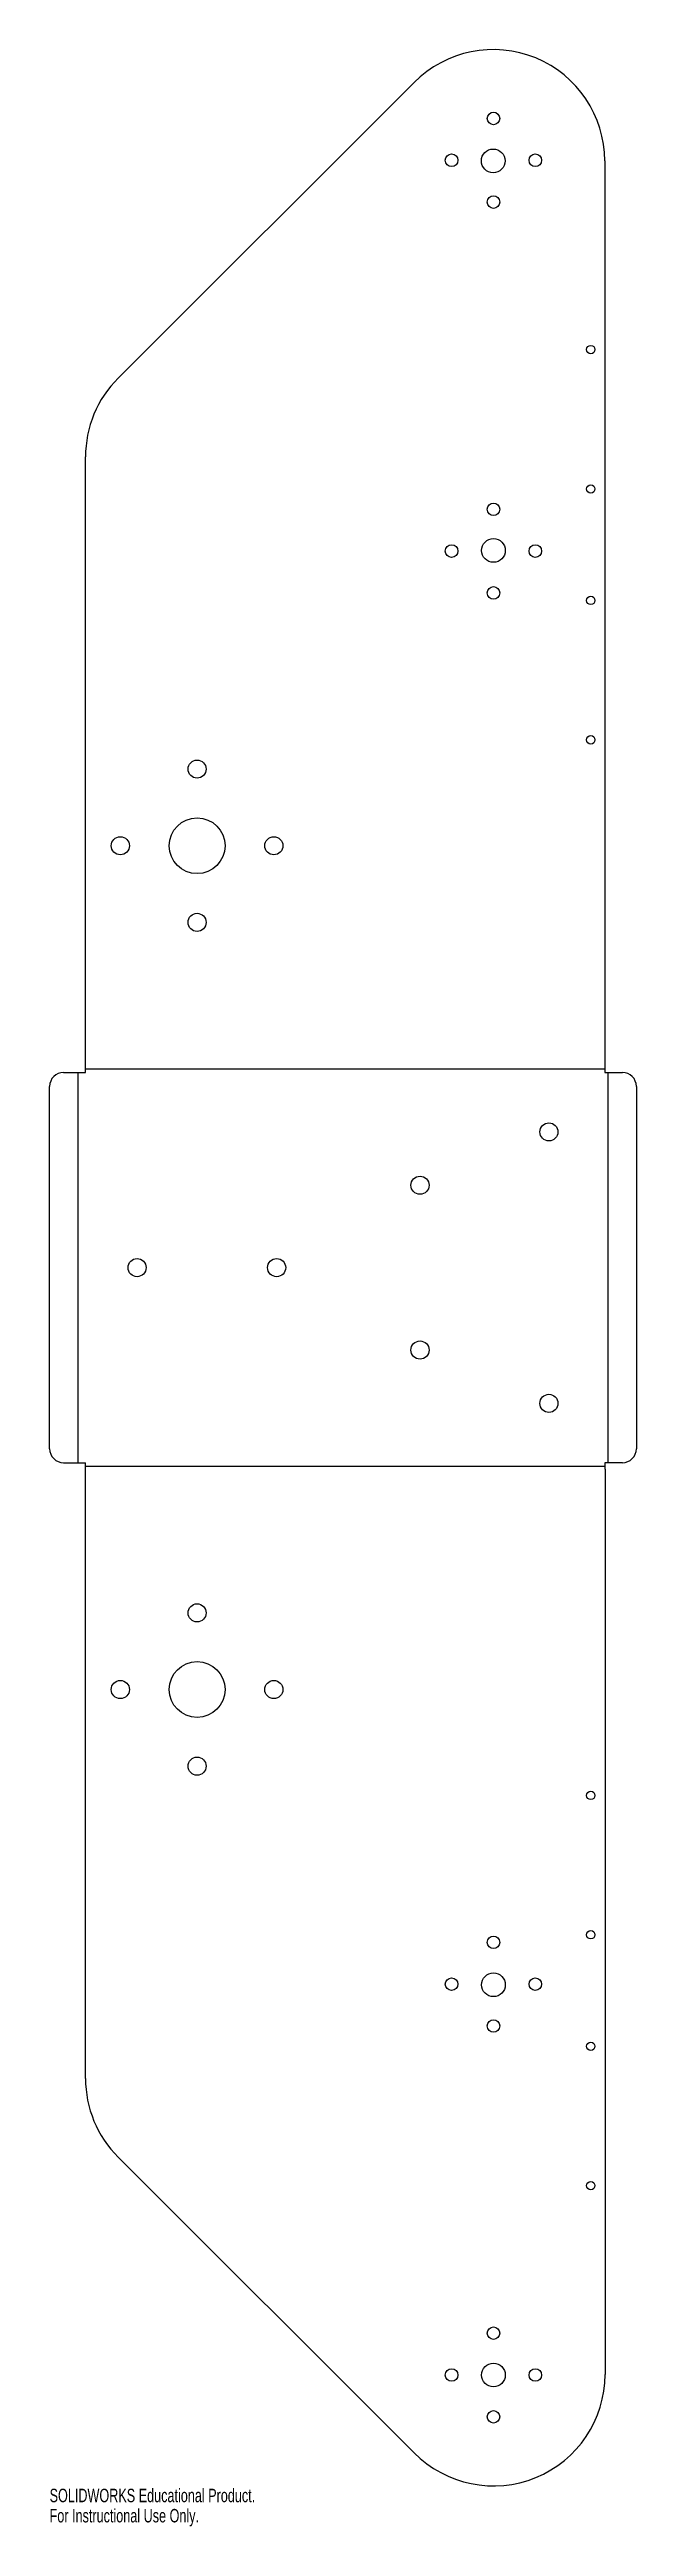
# Model space of a CAD drawing. Header units: millimetres. Extents: x -13 to 197, y -382 to 507.
import ezdxf

# ---------------------------------------------------------------- set-up
doc = ezdxf.new("R2010")
doc.units = ezdxf.units.MM
doc.styles.add('SLDTEXTSTYLE0', font='TXT', dxfattribs={"width": 0.7})

msp = doc.modelspace()

# ---------------------------------------------------------------- linework, layer by layer
at = {"color": 7, "linetype": 'Continuous', "lineweight": 25}
for p, q in [((11.72, 389.15), (117.78, 495.21)), ((186.07, 467.07), (186.07, 140)), ((0, 140), (0, 360.86)), ((-12.86, 5), (-12.86, 135)), ((-7.86, 140), (0, 140)), ((186.07, 140), (192.43, 140)), ((197.43, 135), (197.43, 5)), ((-7.86, 0), (0, 0)), ((0, -220.86), (0, 0)), ((192.43, 0), (186.07, 0)), ((186.07, 0), (186.07, -2.36)), ((186.07, -2.36), (186.2, -2.36)), ((186.2, -2.36), (186.2, -327.07)), ((117.78, -355.21), (11.72, -249.15))]:
    msp.add_line(p, q, dxfattribs=at)
at = {"color": 7, "linetype": 'Continuous'}
for p, q in [((-2.68, 140), (-2.68, 0)), ((186.07, 141.18), (0, 141.18)), ((187.25, 0), (187.25, 140)), ((0, -1.18), (186.07, -1.18))]:
    msp.add_line(p, q, dxfattribs=at)
at = {"color": 7, "linetype": 'Continuous', "lineweight": 25}
for centre, radius in [((146.2, 482.29), 2.25), ((146.13, 467.07), 4.25), ((131.2, 467.29), 2.25), ((161.2, 467.29), 2.25), ((146.2, 452.29), 2.25), ((181.07, 399.36), 1.5), ((181.07, 349.36), 1.5), ((146.2, 342.07), 2.25), ((131.2, 327.07), 2.25), ((146.2, 327.29), 4.25), ((161.2, 327.07), 2.25), ((146.2, 312.07), 2.25), ((181.07, 309.36), 1.5), ((181.07, 259.36), 1.5), ((40, 248.86), 3.25), ((40, 221.36), 10), ((12.5, 221.36), 3.25), ((67.5, 221.36), 3.25), ((40, 193.86), 3.25), ((166.07, 118.7), 3.25), ((119.88, 99.56), 3.25), ((18.5, 70), 3.25), ((68.5, 70), 3.25), ((119.88, 40.44), 3.25), ((166.07, 21.3), 3.25), ((40, -53.86), 3.25), ((12.5, -81.36), 3.25), ((40, -81.36), 10), ((67.5, -81.36), 3.25), ((40, -108.86), 3.25), ((181.07, -119.36), 1.5), ((181.07, -169.36), 1.5), ((146.2, -172.07), 2.25), ((131.2, -187.07), 2.25), ((146.2, -187.29), 4.25), ((161.2, -187.07), 2.25), ((146.2, -202.07), 2.25), ((181.07, -209.36), 1.5), ((181.07, -259.36), 1.5), ((146.2, -312.29), 2.25), ((131.2, -327.29), 2.25), ((146.2, -327.29), 4.25), ((161.2, -327.29), 2.25), ((146.2, -342.29), 2.25)]:
    msp.add_circle(centre, radius, dxfattribs=at)
for centre, radius, start, end in [((146.13, 467.07), 39.94, 0, 135.19877), ((40, 360.86), 40, 134.99996, 180), ((-7.86, 135), 5, 90, 180), ((192.43, 135), 5, 0, 90), ((-7.86, 5), 5, 180, 270), ((192.43, 5), 5, 270, 0), ((40, -220.86), 40, 180, 225.00004), ((146.2, -327.07), 40, 224.72303, 0)]:
    msp.add_arc(centre, radius, start, end, dxfattribs=at)

# ---------------------------------------------------------------- texts
at = {"color": 7, "linetype": 'Continuous', "char_height": 4.8336, "attachment_point": 1, "style": 'SLDTEXTSTYLE0'}
for s, insert in [('SOLIDWORKS Educational Product.', (-12.86, -368.09)), ('For Instructional Use Only.', (-12.86, -375.34))]:
    msp.add_mtext(s, dxfattribs=dict(at, insert=insert))

doc.saveas('drawing.dxf')
